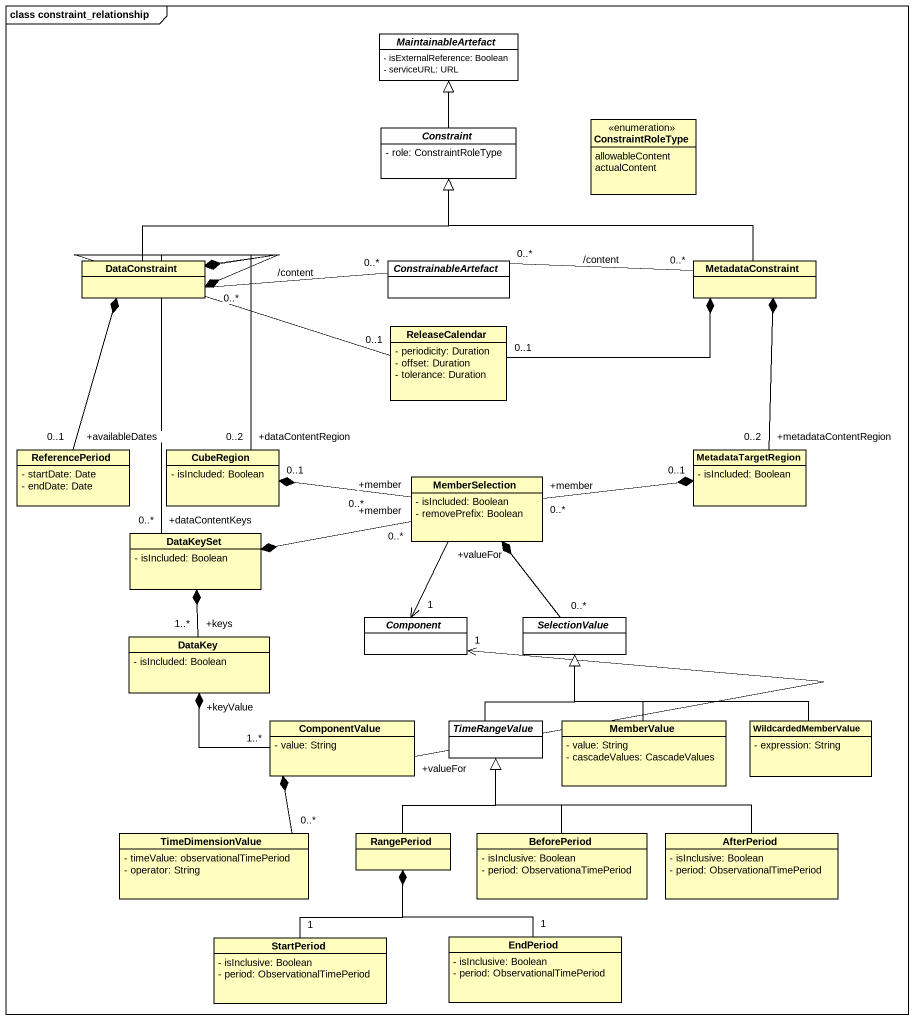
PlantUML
@startuml
mainframe class constraint_relationship
hide circle
hide empty members
skinparam classAttributeIconSize 0
abstract class MaintainableArtefact #FFFFFF {
  - isExternalReference: Boolean
  - serviceURL: URL
}
enum ConstraintRoleType #FFFEBF {
  allowableContent
  actualContent
}
abstract class Constraint #FFFFFF {
  - role: ConstraintRoleType
}
class DataConstraint #FFFEBF
abstract class ConstrainableArtefact #FFFFFF
class MetadataConstraint #FFFEBF
class ReleaseCalendar #FFFEBF {
  - periodicity: Duration
  - offset: Duration
  - tolerance: Duration
}
class ReferencePeriod #FFFEBF {
  - startDate: Date
  - endDate: Date
}
class CubeRegion #FFFEBF {
  - isIncluded: Boolean
}
class MetadataTargetRegion #FFFEBF {
  - isIncluded: Boolean
}
class MemberSelection #FFFEBF {
  - isIncluded: Boolean
  - removePrefix: Boolean
}
class DataKeySet #FFFEBF {
  - isIncluded: Boolean
}
abstract class "Component" as Component_ #FFFFFF
abstract class SelectionValue #FFFFFF
class DataKey #FFFEBF {
  - isIncluded: Boolean
}
class ComponentValue #FFFEBF {
  - value: String
}
abstract class TimeRangeValue #FFFFFF
class MemberValue #FFFEBF {
  - value: String
  - cascadeValues: CascadeValues
}
class WildcardedMemberValue #FFFEBF {
  - expression: String
}
class TimeDimensionValue #FFFEBF {
  - timeValue: observationalTimePeriod
  - operator: String
}
class RangePeriod #FFFEBF
class BeforePeriod #FFFEBF {
  - isInclusive: Boolean
  - period: ObservationaTimePeriod
}
class AfterPeriod #FFFEBF {
  - isInclusive: Boolean
  - period: ObservationalTimePeriod
}
class StartPeriod #FFFEBF {
  - isInclusive: Boolean
  - period: ObservationalTimePeriod
}
class EndPeriod #FFFEBF {
  - isInclusive: Boolean
  - period: ObservationalTimePeriod
}
Constraint -up-|> MaintainableArtefact
DataConstraint -right-|> Constraint
ConstrainableArtefact "0..*" -left- "0..*" DataConstraint : /content
MetadataConstraint -left-|> Constraint
MetadataConstraint "0..*" -left- "0..*" ConstrainableArtefact : /content
ReleaseCalendar "0..1" -left-* DataConstraint
ReleaseCalendar "0..1" -right-* MetadataConstraint
ReferencePeriod "+availableDates\n0..1" -up-* DataConstraint
CubeRegion "+dataContentRegion\n0..2" -up-* DataConstraint
MetadataTargetRegion "+metadataContentRegion\n0..2" -up-* MetadataConstraint
MemberSelection "+member\n0..*" -left-* "0..1" CubeRegion
MemberSelection "+member\n0..*" -right-* "0..1" MetadataTargetRegion
MemberSelection "+member\n0..*" -left-* DataKeySet
MemberSelection "+valueFor" --> "1" Component_
DataKeySet "+dataContentKeys\n0..*" -up-* DataConstraint
SelectionValue "0..*" -up-* MemberSelection
DataKey "+keys\n1..*" -up-* DataKeySet
ComponentValue "+valueFor" -up-> "1" Component_
ComponentValue "1..*" -left-* "+keyValue" DataKey
TimeRangeValue -up-|> SelectionValue
MemberValue -up-|> SelectionValue
WildcardedMemberValue -left-|> SelectionValue
TimeDimensionValue "0..*" -up-* ComponentValue
RangePeriod -up-|> TimeRangeValue
BeforePeriod -up-|> TimeRangeValue
AfterPeriod -left-|> TimeRangeValue
StartPeriod "1" -up-* RangePeriod
EndPeriod "1" -up-* RangePeriod
@enduml
